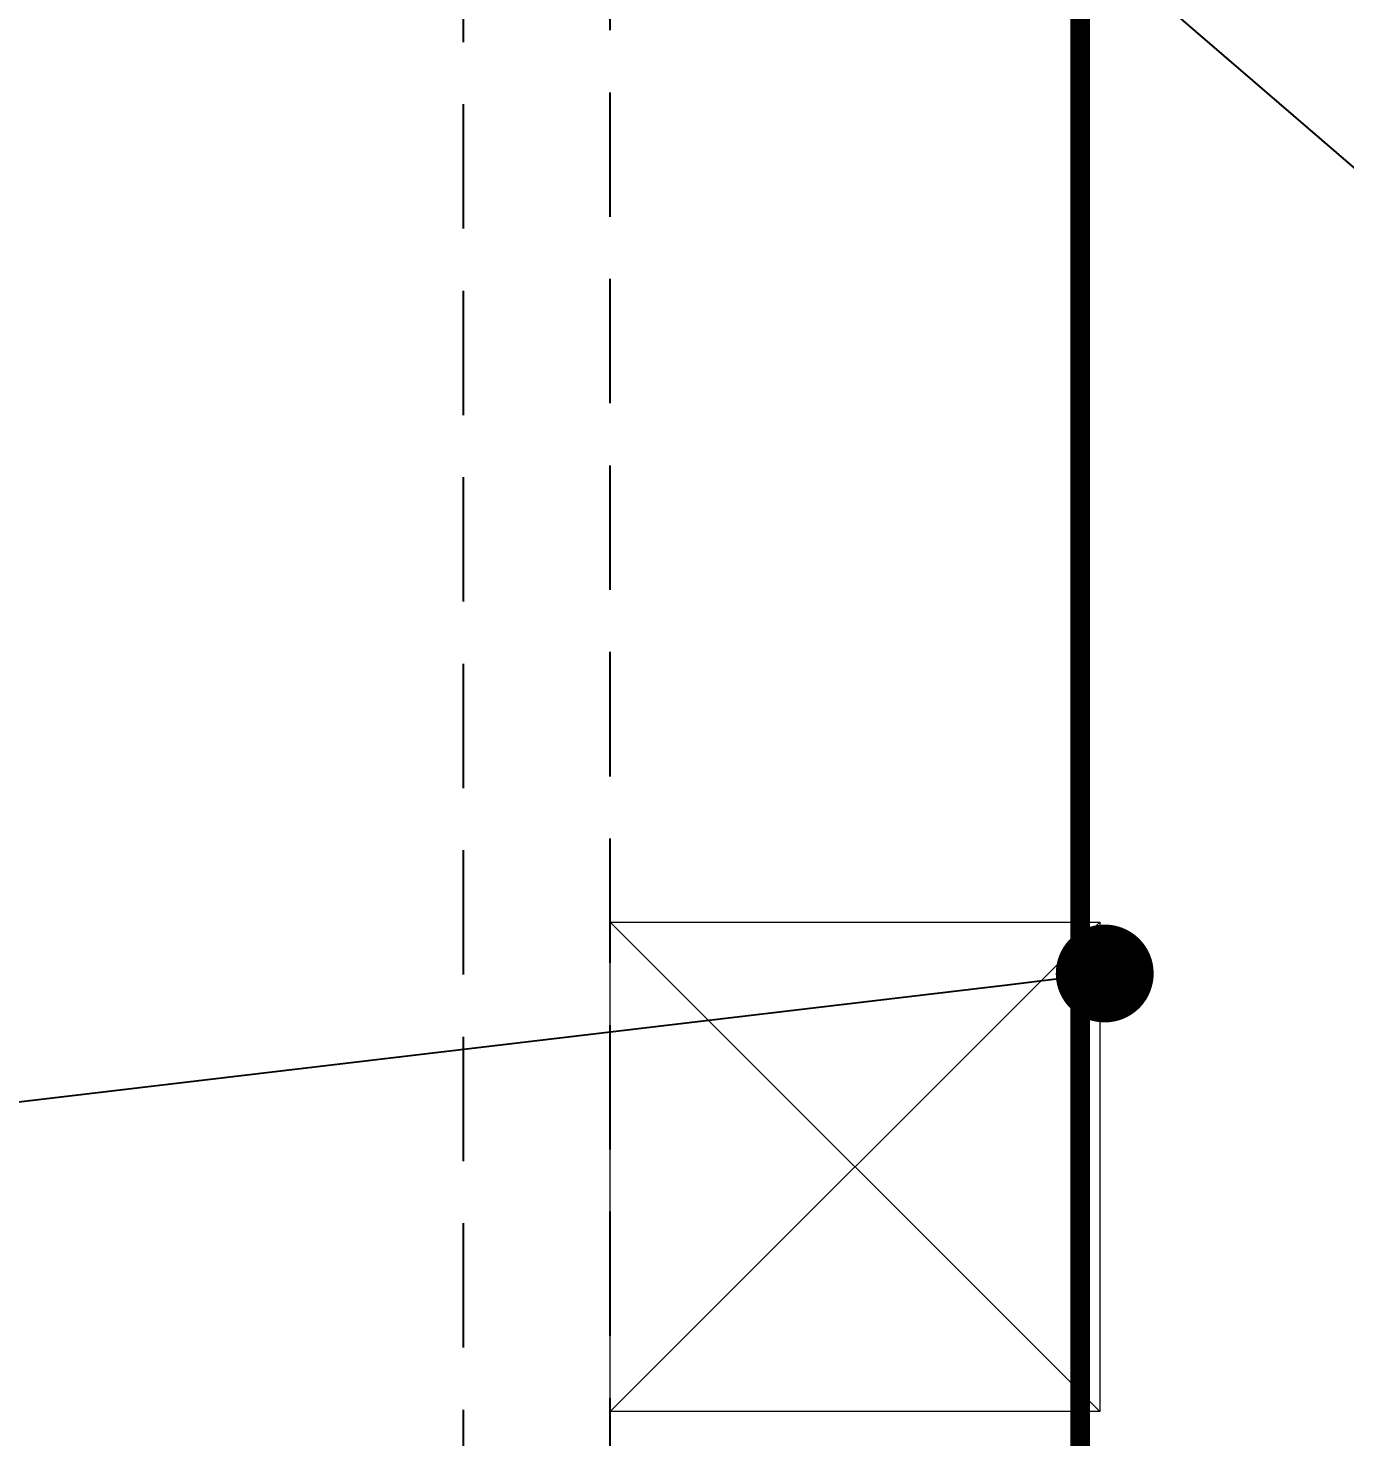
# Model space of a CAD drawing. Header units: millimetres. Extents: x -1562 to 49121, y -21091 to 0.
# Drawn here: x 47677.5 to 47812, y -6442.9 to -6299 of the extents above; entities that cross this region are included whole.
import ezdxf
from ezdxf import colors
from ezdxf.entities.mleader import LeaderData, LeaderLine
from ezdxf.math import Vec2, Vec3

# ---------------------------------------------------------------- set-up
doc = ezdxf.new("R2010")
doc.units = ezdxf.units.MM
doc.header["$MEASUREMENT"] = 0
for name, pattern in [('CACHE', [0.375, 0.25, -0.125]), ('DASHED', [19.049999999999997, 12.7, -6.35]), ('DASHED2', [0.375, 0.25, -0.125])]:
    doc.linetypes.add(name, pattern=pattern)
doc.layers.add('Kit', color=40, linetype='Continuous', lineweight=15)
doc.layers.add('LLS_Text', color=6, linetype='Continuous', lineweight=15)
doc.layers.add('LLS PB 15 (by others)', color=11, linetype='DASHED', transparency=0.4)
doc.layers.add('LLS_Dimensions', color=6, linetype='Continuous')
doc.layers.add('SA AIR TIGHT MEMBRANE', color=95, linetype='CACHE')
doc.styles.add('Century Gothic', font='GOTHIC.TTF')

# ---------------------------------------------------------------- blocks, each defined once
blk = doc.blocks.new('50 x 50 batten')
at = {"layer": 'Kit', "color": 251, "lineweight": 5}
for p, q in [((0, 0), (50, -50)), ((50, 0), (0, -50))]:
    blk.add_line(p, q, dxfattribs=at)
at = {"layer": 'Kit', "lineweight": 5}
blk.add_lwpolyline([(0, -50), (50, -50), (50, 0), (0, 0)], close=True, dxfattribs=at)
blk = doc.blocks.new('_Dot')
at = {"color": 0, "linetype": 'ByBlock', "lineweight": -2}
blk.add_line((-0.5, 0), (-1, 0), dxfattribs=at)
at = {"color": 0, "linetype": 'ByBlock', "const_width": 0.5}
blk.add_lwpolyline([(-0.25, 0, 1), (0.25, 0, 1)], format="xyb", close=True, dxfattribs=at)

msp = doc.modelspace()

# ---------------------------------------------------------------- linework, layer by layer
at = {"layer": 'LLS PB 15 (by others)', "elevation": -8.685541319884029e-09}
msp.add_lwpolyline([(47721.95545038873, -5830.480991534238), (47721.95545038873, -6508.736655690129), (47736.95648704832, -6508.736655690129), (47736.95648704832, -5830.480991534238)], dxfattribs=at)
at = {"layer": 'SA AIR TIGHT MEMBRANE', "linetype": 'DASHED2', "ltscale": 80, "transparency": 33554687, "const_width": 2, "elevation": 2.544959588729921e-08}
msp.add_lwpolyline([(47784.96115654674, -5830.480991534238), (47784.95433218389, -6509.421701091491), (47748.12281312393, -6509.421254197023)], dxfattribs=at)

# ---------------------------------------------------------------- block references
at = {"layer": 'LLS_Dimensions', "xscale": -1}
msp.add_blockref('50 x 50 batten', (47786.95985666676, -6390.279873224474, -7.936001720818936e-09), dxfattribs=at)

# ---------------------------------------------------------------- leaders
at = {"layer": 'LLS_Text'}
ml = msp.add_multileader_mtext('Standard', dxfattribs=at)
ml.set_content('Sliding Door (Aluminium  threshold detail) for illustration purposes only. Position and door material to architects / window manufacturers details. ', color=256, style='Century Gothic')
ml.set_leader_properties(color=11)
ml.set_arrow_properties(name='DOT')
ml.build(insert=Vec2(0, 0))
ml.multileader.update_dxf_attribs({"dogleg_length": 50, "arrow_head_size": 10})
ctx = ml.context
ctx.base_point, ctx.char_height, ctx.arrow_head_size, ctx.landing_gap_size, ctx.plane_origin = Vec3(46931.17447631592, -6108.420288229861), 25, 10, 20, Vec3(47308.9628082403, -6132.903788173562)
ctx.text_align_type = 2
notes = []
notes.append((ctx, [(0, (1, 1, 0), (47575.29266586479, -6108.420288229861), (-1, 0), 31.15761850876493, [(0, [(47852.38527352466, -6347.216289040462)], 0, [])])]))
ctx.mtext.insert, ctx.mtext.width, ctx.mtext.defined_height, ctx.mtext.alignment, ctx.mtext.flow_direction = Vec3(47524.13504735603, -6095.682354851207), 576.1172552827811, 96.13911305073992, 3, 5
ml = msp.add_multileader_mtext('Standard', dxfattribs=at)
ml.set_content('Vapour barrier: Intello airtightness membrane layer. As part of airtightness package only.', color=256, style='Century Gothic')
ml.set_leader_properties(color=11)
ml.set_arrow_properties(name='DOT')
ml.build(insert=Vec2(0, 0))
ml.multileader.update_dxf_attribs({"dogleg_length": 50, "arrow_head_size": 10})
ctx = ml.context
ctx.base_point, ctx.char_height, ctx.arrow_head_size, ctx.landing_gap_size, ctx.plane_origin = Vec3(46436.48188043933, -6469.504190732132, -7.726414579472781e-09), 25, 10, 20, Vec3(47145.30319712675, -6449.178256101488, -7.726414579472781e-09)
ctx.text_align_type = 2
notes.append((ctx, [(0, (1, 1, 0), (47163.57083817311, -6469.504190732132, -7.726414579472781e-09), (-1, 0), 31.15761850876493, [(0, [(47787.4693902172, -6395.525139184119, -7.726414579472781e-09)], 0, [])])]))
ctx.mtext.insert, ctx.mtext.width, ctx.mtext.defined_height, ctx.mtext.alignment, ctx.mtext.flow_direction = Vec3(47112.41321966435, -6453.384204328325, -7.726414579472781e-09), 711.7300895846674, 96.13911305073992, 3, 5
for ctx, leaders in notes:
    for number, flags, end, landing, length, lines in leaders:
        leader = LeaderData()
        leader.index, (leader.has_last_leader_line, leader.has_dogleg_vector, leader.attachment_direction) = number, flags
        leader.last_leader_point, leader.dogleg_vector, leader.dogleg_length = Vec3(end), Vec3(landing), length
        for number, points, colour, breaks in lines:
            line = LeaderLine()
            line.index, line.vertices, line.color, line.breaks = number, Vec3.list(points), colors.encode_raw_color(colour), breaks
            leader.lines.append(line)
        ctx.leaders.append(leader)

doc.saveas('drawing.dxf')
